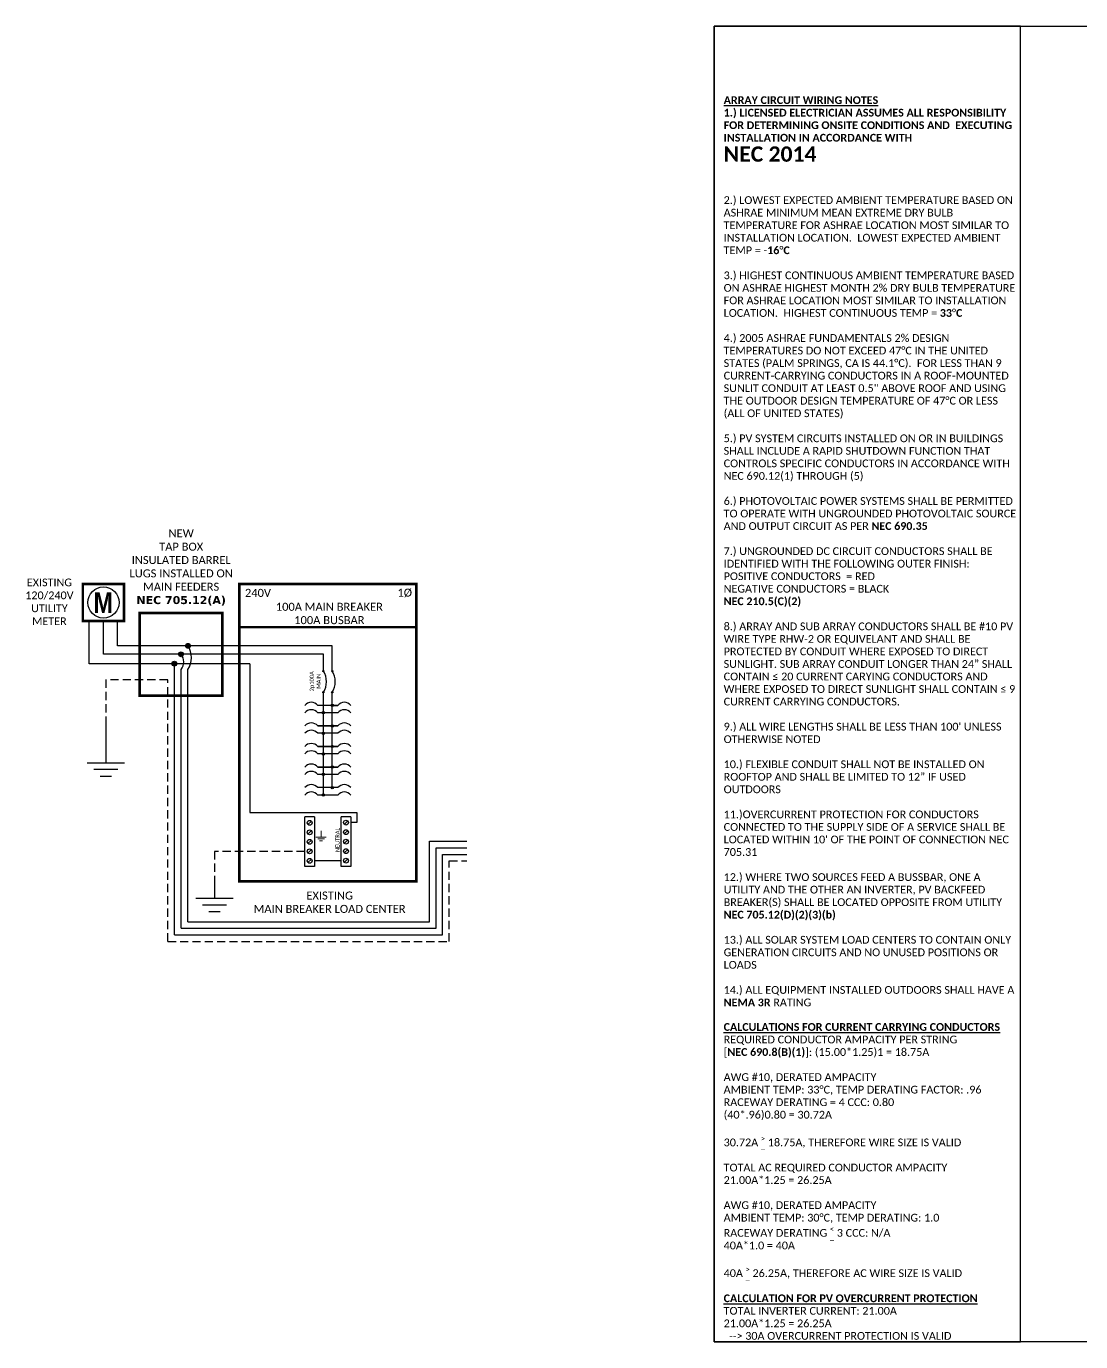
# Model space of a CAD drawing. Header units: feet. Extents: x -13431 to 10560, y 10829 to 29871.
# Drawn here: x 5816 to 6298, y 16895 to 17496 of the extents above; entities that cross this region are included whole.
import ezdxf

# ---------------------------------------------------------------- set-up
doc = ezdxf.new("R2010")
doc.units = ezdxf.units.FT
doc.header["$MEASUREMENT"] = 0
doc.linetypes.add('HIDDEN', pattern=[0.375, 0.25, -0.125])
doc.layers.add('LOCKED (NO PRINT)', color=7, linetype='Continuous', plot=False)
for name, color, linetype in [('LOCKED (PRINT)', 7, 'Continuous'), ('ONE LINE BLOCKS', 7, 'Continuous'), ('TEXT', 7, 'Continuous'), ('Z - TITLEBLOCK TXT', 7, 'Continuous')]:
    doc.layers.add(name, color=color, linetype=linetype)
doc.styles.add('ONE LINE TXT', font='techb___.ttf')
doc.styles.get("Standard").update_dxf_attribs({"font": 'CALIBRI.TTF'})

# ---------------------------------------------------------------- blocks, each defined once
blk = doc.blocks.new('*U229')
at = {"layer": 'LOCKED (PRINT)', "color": 1, "insert": (4.33, 153.23), "char_height": 3.5433, "width": 133.5006, "attachment_point": 7, "line_spacing_factor": 0.97}
blk.add_mtext('{\\fCalibri|b1|i0|c0|p34;\\LARRAY CIRCUIT WIRING NOTES\\l\\P1.) LICENSED ELECTRICIAN ASSUMES ALL RESPONSIBILITY FOR DETERMINING ONSITE CONDITIONS AND  EXECUTING INSTALLATION IN ACCORDANCE WITH\\P\\H1.9756x;NEC 2014\\fCalibri|b0|i0|c0|p34;\\H0.50618x;\\P\\H0.99999x;\\P\\P2.) LOWEST EXPECTED AMBIENT TEMPERATURE BASED ON ASHRAE MINIMUM MEAN EXTREME DRY BULB TEMPERATURE FOR ASHRAE LOCATION MOST SIMILAR TO INSTALLATION LOCATION.  LOWEST EXPECTED AMBIENT TEMP = -\\fCalibri|b1|i0|c0|p34;16\\fCalibri|b0|i0|c0|p34;°\\fCalibri|b1|i0|c0|p34;C\\P\\fCalibri|b0|i0|c0|p34;\\P}3.) HIGHEST CONTINUOUS AMBIENT TEMPERATURE BASED ON ASHRAE HIGHEST MONTH 2% DRY BULB TEMPERATURE FOR ASHRAE LOCATION MOST SIMILAR TO INSTALLATION LOCATION.  HIGHEST CONTINUOUS TEMP = {\\fCalibri|b1|i0|c0|p34;33}°{\\fCalibri|b1|i0|c0|p34;C}\\P\\P4.) 2005 ASHRAE FUNDAMENTALS 2% DESIGN TEMPERATURES DO NOT EXCEED 47°C IN THE UNITED STATES (PALM SPRINGS, CA IS 44.1°C).  FOR LESS THAN 9 CURRENT-CARRYING CONDUCTORS IN A ROOF-MOUNTED SUNLIT CONDUIT AT LEAST 0.5" ABOVE ROOF AND USING THE OUTDOOR DESIGN TEMPERATURE OF 47°C OR LESS (ALL OF UNITED STATES)\\P\\P5.) PV SYSTEM CIRCUITS INSTALLED ON OR IN BUILDINGS SHALL INCLUDE A RAPID SHUTDOWN FUNCTION THAT CONTROLS SPECIFIC CONDUCTORS IN ACCORDANCE WITH NEC 690.12(1) THROUGH (5)\\P\\P6.) PHOTOVOLTAIC POWER SYSTEMS SHALL BE PERMITTED TO OPERATE WITH UNGROUNDED PHOTOVOLTAIC SOURCE AND OUTPUT CIRCUIT AS PER {\\fCalibri|b1|i0|c0|p34;NEC 690.35\\P\\P}7.) UNGROUNDED DC CIRCUIT CONDUCTORS SHALL BE IDENTIFIED WITH THE FOLLOWING OUTER FINISH: POSITIVE CONDUCTORS  = RED\\PNEGATIVE CONDUCTORS = BLACK\\P{\\fCalibri|b1|i0|c0|p34;NEC 210.5(C)(2) \\P}\\P8.) ARRAY AND SUB ARRAY CONDUCTORS SHALL BE #10 PV WIRE TYPE RHW-2 OR EQUIVELANT AND SHALL BE PROTECTED BY CONDUIT WHERE EXPOSED TO DIRECT SUNLIGHT. SUB ARRAY CONDUIT LONGER THAN 24” SHALL CONTAIN ≤ 20 CURRENT CARYING CONDUCTORS AND WHERE EXPOSED TO DIRECT SUNLIGHT SHALL CONTAIN ≤ 9 CURRENT CARRYING CONDUCTORS.\\P\\P9.) ALL WIRE LENGTHS SHALL BE LESS THAN 100\' UNLESS OTHERWISE NOTED  \\P\\P10.) FLEXIBLE CONDUIT SHALL NOT BE INSTALLED ON ROOFTOP AND SHALL BE LIMITED TO 12” IF USED OUTDOORS \\P\\P11.)OVERCURRENT PROTECTION FOR CONDUCTORS CONNECTED TO THE SUPPLY SIDE OF A SERVICE SHALL BE LOCATED WITHIN 10\' OF THE POINT OF CONNECTION NEC 705.31\\P\\P12.) WHERE TWO SOURCES FEED A BUSSBAR, ONE A UTILITY AND THE OTHER AN INVERTER, PV BACKFEED BREAKER(S) SHALL BE LOCATED OPPOSITE FROM UTILITY\\P{\\fCalibri|b1|i0|c0|p34;NEC 705.12(D)(2)(3)(b)} \\P\\P13.) ALL SOLAR SYSTEM LOAD CENTERS TO CONTAIN ONLY GENERATION CIRCUITS AND NO UNUSED POSITIONS OR LOADS\\P\\P14.) ALL EQUIPMENT INSTALLED OUTDOORS SHALL HAVE A {\\fCalibri|b1|i0|c0|p34;NEMA 3R} RATING', dxfattribs=at)
blk = doc.blocks.new('TAP BOX')
at = {"linetype": 'Continuous'}
h = blk.add_hatch(color=1, dxfattribs=at)
h.dxf.hatch_style = 1
edge = h.paths.add_edge_path()
edge.add_arc((-65.49, 86.76), 0.291, 0, 360)
h = blk.add_hatch(color=1, dxfattribs=at)
h.dxf.hatch_style = 1
edge = h.paths.add_edge_path()
edge.add_arc((-61.46, 86.76), 0.291, 0, 360)
h = blk.add_hatch(color=1, dxfattribs=at)
h.dxf.hatch_style = 1
edge = h.paths.add_edge_path()
edge.add_arc((-65.49, 77.12), 0.291, 0, 360)
h = blk.add_hatch(color=1, dxfattribs=at)
h.dxf.hatch_style = 1
edge = h.paths.add_edge_path()
edge.add_arc((-61.46, 77.12), 0.291, 0, 360)
h = blk.add_hatch(color=1, dxfattribs=at)
h.dxf.hatch_style = 1
edge = h.paths.add_edge_path()
edge.add_arc((-65.49, 67.74), 0.528, 0, 360)
h = blk.add_hatch(color=1, dxfattribs=at)
h.dxf.hatch_style = 1
edge = h.paths.add_edge_path()
edge.add_arc((-61.46, 71.12), 0.528, 0, 360)
h = blk.add_hatch(color=1, dxfattribs=at)
h.dxf.hatch_style = 1
edge = h.paths.add_edge_path()
edge.add_arc((-61.46, 61.72), 0.528, 0, 360)
h = blk.add_hatch(color=1, dxfattribs=at)
h.dxf.hatch_style = 1
edge = h.paths.add_edge_path()
edge.add_arc((-65.49, 58.34), 0.528, 0, 360)
h = blk.add_hatch(color=1, dxfattribs=at)
h.dxf.hatch_style = 1
edge = h.paths.add_edge_path()
edge.add_arc((-65.49, 48.94), 0.528, 0, 360)
h = blk.add_hatch(color=1, dxfattribs=at)
h.dxf.hatch_style = 1
edge = h.paths.add_edge_path()
edge.add_arc((-61.46, 52.32), 0.528, 0, 360)
h = blk.add_hatch(color=1, dxfattribs=at)
h.dxf.hatch_style = 1
edge = h.paths.add_edge_path()
edge.add_arc((-61.46, 42.91), 0.528, 0, 360)
h = blk.add_hatch(color=1, dxfattribs=at)
h.dxf.hatch_style = 1
edge = h.paths.add_edge_path()
edge.add_arc((-65.49, 39.54), 0.528, 0, 360)
h = blk.add_hatch(color=1, dxfattribs=at)
h.dxf.hatch_style = 1
edge = h.paths.add_edge_path()
edge.add_arc((-65.49, 30.13), 0.528, 0, 360)
h = blk.add_hatch(color=1, dxfattribs=at)
h.dxf.hatch_style = 1
edge = h.paths.add_edge_path()
edge.add_arc((-61.46, 33.51), 0.528, 0, 360)
at = {"layer": 'ONE LINE BLOCKS', "linetype": 'Continuous'}
h = blk.add_hatch(color=254, dxfattribs=at)
h.dxf.hatch_style = 1
edge = h.paths.add_edge_path()
edge.add_arc((-127.39, 98.3), 1.11, 0, 360)
h = blk.add_hatch(color=254, dxfattribs=at)
h.dxf.hatch_style = 1
edge = h.paths.add_edge_path()
edge.add_arc((-133.61, 90.16), 1.11, 0, 360)
h = blk.add_hatch(color=254, dxfattribs=at)
h.dxf.hatch_style = 1
edge = h.paths.add_edge_path()
edge.add_arc((-130.57, 94.47), 1.11, 0, 360)
at = {"color": 155, "true_color": 0x647190}
blk.add_line((-103.93, 126.55), (-23.01, 126.55), dxfattribs=at)
at = {"color": 253, "linetype": 'Continuous'}
for p, q in [((-172.51, 90.16), (-172.51, 109.66)), ((-99.05, 90.16), (-172.51, 90.16)), ((-133.61, -33.77), (-133.61, 90.16)), ((-99.05, 90.16), (-99.05, 22.12)), ((-99.05, 22.12), (-50.26, 22.12)), ((-50.26, 22.12), (-50.26, 17.53)), ((-50.26, 17.53), (-52.9, 17.53))]:
    blk.add_line(p, q, dxfattribs=at)
at = {"color": 10, "linetype": 'Continuous'}
for p, q in [((-166.03, 94.47), (-166.03, 109.66)), ((-65.49, 94.47), (-166.03, 94.47)), ((-65.49, 87.05), (-65.49, 94.47)), ((-130.57, -30.77), (-130.57, 87.53)), ((-65.49, 30.13), (-65.49, 76.83)), ((-58.89, 67.74), (-68.05, 67.74)), ((-58.89, 58.34), (-68.05, 58.34)), ((-58.89, 48.94), (-68.05, 48.94)), ((-58.89, 39.54), (-68.05, 39.54)), ((-58.89, 30.13), (-68.05, 30.13))]:
    blk.add_line(p, q, dxfattribs=at)
at = {"color": 7, "linetype": 'Continuous'}
for p, q in [((-159.53, 98.3), (-159.53, 109.66)), ((-61.46, 98.3), (-159.53, 98.3)), ((-61.46, 87.05), (-61.46, 98.3)), ((-127.39, -27.77), (-127.39, 87.56)), ((-61.46, 61.72), (-61.46, 76.83)), ((-58.89, 71.12), (-68.05, 71.12)), ((-61.46, 71.12), (-58.89, 71.12)), ((-68.05, 61.72), (-58.89, 61.72)), ((-58.89, 61.72), (-68.05, 61.72)), ((-61.46, 52.32), (-61.46, 61.72)), ((-68.05, 52.32), (-58.89, 52.32)), ((-58.89, 52.32), (-68.05, 52.32)), ((-61.46, 42.91), (-61.46, 52.32)), ((-68.05, 42.91), (-58.89, 42.91)), ((-58.89, 42.91), (-68.05, 42.91)), ((-61.46, 33.51), (-61.46, 42.91)), ((-58.89, 33.51), (-68.05, 33.51))]:
    blk.add_line(p, q, dxfattribs=at)
at = {"lineweight": 50}
blk.add_line((-103.93, 106.91), (-23.01, 106.91), dxfattribs=at)
at = {"color": 92, "linetype": 'HIDDEN', "ltscale": 15}
for p, q in [((-136.61, -36.77), (-136.61, 82.73)), ((-74.04, 4.4), (-115.26, 4.4)), ((-115.26, 4.4), (-115.26, -7.25)), ((-8, -36.77), (-8, 0)), ((-8, 0), (0, 0)), ((-136.61, -36.77), (-8, -36.77))]:
    blk.add_line(p, q, dxfattribs=at)
at = {"color": 92, "ltscale": 15}
for p, q in [((-164.93, 64.83), (-164.93, 44.87)), ((-115.26, -7.25), (-115.26, -16.99))]:
    blk.add_line(p, q, dxfattribs=at)
at = {"color": 1, "linetype": 'Continuous'}
for p, q in [((-74.04, -2.55), (-74.04, 20.19)), ((-69.5, 20.19), (-74.04, 20.19)), ((-69.5, 20.19), (-69.5, -2.55)), ((-57.44, -2.47), (-57.44, 20.12)), ((-52.9, 20.12), (-57.44, 20.12)), ((-52.9, 20.12), (-52.9, -2.47)), ((-69.5, -2.55), (-74.04, -2.55)), ((-52.9, -2.47), (-57.44, -2.47))]:
    blk.add_line(p, q, dxfattribs=at)
at = {"color": 4, "linetype": 'Continuous'}
for p, q in [((-70.99, 18.24), (-72.56, 16.67)), ((-54.38, 18.31), (-55.96, 16.74)), ((-70.99, 13.89), (-72.56, 12.32)), ((-54.38, 13.96), (-55.96, 12.39)), ((-70.99, 9.54), (-72.56, 7.97)), ((-54.38, 9.61), (-55.96, 8.04)), ((-70.99, 5.19), (-72.56, 3.62)), ((-70.99, 0.84), (-72.56, -0.73)), ((-54.38, 5.26), (-55.96, 3.69)), ((-54.38, 0.91), (-55.96, -0.66))]:
    blk.add_line(p, q, dxfattribs=at)
at = {"color": 7}
for p, q in [((-17, -27.77), (-17, 9)), ((-17, 9), (0, 9)), ((-127.39, -27.77), (-17, -27.77))]:
    blk.add_line(p, q, dxfattribs=at)
at = {"color": 92, "linetype": 'Continuous', "ltscale": 15}
blk.add_line((-57.44, 0.05), (-69.5, 0.05), dxfattribs=at)
at = {"color": 10}
for p, q in [((-14, -30.77), (-14, 6)), ((-14, 6), (0, 6)), ((-130.57, -30.77), (-14, -30.77))]:
    blk.add_line(p, q, dxfattribs=at)
at = {"color": 253}
for p, q in [((-11, -33.77), (-11, 3)), ((-11, 3), (0, 3)), ((-133.61, -33.77), (-11, -33.77))]:
    blk.add_line(p, q, dxfattribs=at)
at = {"lineweight": 50, "const_width": 1.19}
for points in [[(-175.45, 109.66), (-175.45, 126.55), (-156.6, 126.55), (-156.6, 109.66)], [(-103.93, -9.34), (-103.93, 126.55), (-23.01, 126.55), (-23.01, -9.34)]]:
    blk.add_lwpolyline(points, close=True, dxfattribs=at)
at = {"color": 92, "linetype": 'HIDDEN', "ltscale": 15, "flags": 128}
blk.add_lwpolyline([(-136.61, 82.73), (-164.93, 82.73), (-164.93, 64.83)], dxfattribs=at)
at = {"color": 92, "linetype": 'Continuous', "ltscale": 4, "flags": 128}
for points in [[(-173.41, 44.87), (-156.45, 44.87)], [(-159.39, 41.73), (-170.47, 41.73)], [(-162.33, 38.59), (-167.53, 38.59)], [(-123.74, -16.99), (-106.78, -16.99)], [(-109.72, -20.13), (-120.8, -20.13)], [(-112.66, -23.27), (-117.86, -23.27)]]:
    blk.add_lwpolyline(points, dxfattribs=at)
at = {"color": 92, "linetype": 'Continuous', "lineweight": 5, "ltscale": 0.05, "flags": 128}
for points in [[(-66.55, 13.77), (-66.55, 10.93)], [(-68.89, 10.93), (-64.21, 10.93)], [(-65.02, 10.06), (-68.08, 10.06)], [(-65.83, 9.19), (-67.27, 9.19)]]:
    blk.add_lwpolyline(points, dxfattribs=at)
at = {"linetype": 'Continuous'}
blk.add_circle((-166.03, 118.11), 7.15, dxfattribs=at)
at = {"color": 1, "linetype": 'Continuous'}
for centre, radius in [((-65.49, 86.76), 0.291), ((-61.46, 86.76), 0.291), ((-65.49, 77.12), 0.291), ((-61.46, 77.12), 0.291), ((-65.49, 67.74), 0.528), ((-61.46, 71.12), 0.528), ((-61.46, 61.72), 0.528), ((-65.49, 58.34), 0.528), ((-65.49, 48.94), 0.528), ((-61.46, 52.32), 0.528), ((-61.46, 42.91), 0.528), ((-65.49, 39.54), 0.528), ((-65.49, 30.13), 0.528), ((-61.46, 33.51), 0.528)]:
    blk.add_circle(centre, radius, dxfattribs=at)
at = {"color": 4, "linetype": 'Continuous'}
for centre in [(-71.77, 17.45), (-55.17, 17.53), (-71.77, 13.1), (-55.17, 13.17), (-71.77, 8.75), (-55.17, 8.82), (-71.77, 4.4), (-71.77, 0.05), (-55.17, 4.47), (-55.17, 0.12)]:
    blk.add_circle(centre, 1.11, dxfattribs=at)
at = {"color": 7, "linetype": 'Continuous'}
blk.add_arc((-135.42, 92.93), 9.66, 325.94176, 33.76968, dxfattribs=at)
at = {"color": 10, "linetype": 'Continuous'}
blk.add_arc((-134.94, 91), 5.58, 321.51912, 38.48088, dxfattribs=at)
at = {"color": 1, "linetype": 'Continuous'}
for centre, radius, start, end in [((-73.15, 81.94), 9.06, 327.87082, 32.12918), ((-69.13, 81.94), 9.06, 327.87082, 32.12918), ((-71.05, 68.58), 3.93, 40.3392, 139.6608), ((-55.9, 68.58), 3.93, 40.3392, 139.6608), ((-71.05, 65.2), 3.93, 40.3392, 139.6608), ((-55.9, 65.2), 3.93, 40.3392, 139.6608), ((-71.05, 59.17), 3.93, 40.3392, 139.6608), ((-55.9, 59.17), 3.93, 40.3392, 139.6608), ((-71.05, 55.8), 3.93, 40.3392, 139.6608), ((-55.9, 55.8), 3.93, 40.3392, 139.6608), ((-71.05, 49.77), 3.93, 40.3392, 139.6608), ((-71.05, 46.39), 3.93, 40.3392, 139.6608), ((-55.9, 49.77), 3.93, 40.3392, 139.6608), ((-55.9, 46.39), 3.93, 40.3392, 139.6608), ((-71.05, 40.37), 3.93, 40.3392, 139.6608), ((-55.9, 40.37), 3.93, 40.3392, 139.6608), ((-71.05, 36.99), 3.93, 40.3392, 139.6608), ((-55.9, 36.99), 3.93, 40.3392, 139.6608), ((-71.05, 30.97), 3.93, 40.3392, 139.6608), ((-71.05, 27.59), 3.93, 40.3392, 139.6608), ((-55.9, 30.97), 3.93, 40.3392, 139.6608), ((-55.9, 27.59), 3.93, 40.3392, 139.6608)]:
    blk.add_arc(centre, radius, start, end, dxfattribs=at)
at = {"layer": 'ONE LINE BLOCKS', "lineweight": 50, "const_width": 1.19}
blk.add_lwpolyline([(-111.67, 75.58), (-149.46, 75.58), (-149.46, 113.36), (-111.67, 113.36)], close=True, dxfattribs=at)
at = {"layer": 'Z - TITLEBLOCK TXT', "color": 7, "linetype": 'Continuous'}
for centre in [(-127.39, 98.3), (-133.61, 90.16), (-130.57, 94.47)]:
    blk.add_circle(centre, 1.11, dxfattribs=at)
at = {"color": 253, "linetype": 'Continuous', "style": 'ONE LINE TXT'}
blk.add_text('M', height=9.38, dxfattribs=at).set_placement((-170.59, 113.39))
at = {"color": 4, "linetype": 'Continuous'}
blk.add_text('NEUTRAL', height=1.874, rotation=90, dxfattribs=at).set_placement((-58.1, 4.04))
at = {"color": 1, "attachment_point": 5}
for s, width, gutter_width, heights, insert, char_height in [('EXISTING\\P120/240V UTILITY METER', 0.0523, 7.17, [0], (-190.73, 118.44), 3.5433), ('240V', 0.1481, 0.75, [0], (-95.4, 122.5), 3.658), ('1Ø', 0.1481, 0.75, [0], (-28.33, 122.5), 3.658), ('100A MAIN BREAKER\\P100A BUSBAR', 72.4998, 0.75, [0], (-62.77, 113.1), 3.6576), ('EXISTING\\PMAIN BREAKER LOAD CENTER', 98.9176, 7.17, [106.42], (-62.65, -18.87), 3.6576)]:
    blk.add_mtext_dynamic_manual_height_columns(s, width=width, gutter_width=gutter_width, heights=heights, dxfattribs=dict(at, insert=insert, char_height=char_height))
at = {"color": 4, "linetype": 'Continuous', "insert": (-69.26, 82.11), "char_height": 1.874, "attachment_point": 5, "rotation": 90}
blk.add_mtext_dynamic_manual_height_columns('2p100A\\PMAIN', width=0.1481, gutter_width=0.75, heights=[0], dxfattribs=at)
at = {"layer": 'TEXT', "color": 1, "insert": (-130.5, 134.15), "char_height": 3.6576, "attachment_point": 5}
blk.add_mtext_dynamic_manual_height_columns('NEW\\PTAP BOX\\PINSULATED BARREL LUGS INSTALLED ON MAIN FEEDERS\\P{\\fVerdana|b1|i0|c0|p34;NEC 705.12(A)} ', width=52.6351, gutter_width=7.17, heights=[0], dxfattribs=at)
blk = doc.blocks.new('*U255')
at = {"color": 3}
blk.add_blockref('TAP BOX', (0, 0), dxfattribs=at)

msp = doc.modelspace()

# ---------------------------------------------------------------- linework, layer by layer
at = {"layer": 'LOCKED (NO PRINT)'}
for points in [[(6130.22, 17495.79), (6952.07, 17495.79), (6952.07, 16894.63), (6130.22, 16894.63)], [(6270.18, 17495.79), (6130.22, 17495.79), (6130.22, 16894.63), (6270.18, 16894.63)]]:
    msp.add_lwpolyline(points, close=True, dxfattribs=at)

# ---------------------------------------------------------------- block references
at = {"color": 3}
msp.add_blockref('*U229', (6130.22, 16894.63), dxfattribs=at)
at = {"color": 7}
msp.add_blockref('*U255', (6017.09, 17114.33), dxfattribs=at)

# ---------------------------------------------------------------- texts
at = {"layer": 'LOCKED (PRINT)', "color": 1, "insert": (6134.54, 17040.24), "char_height": 3.5433, "attachment_point": 1, "line_spacing_factor": 0.97}
msp.add_mtext_dynamic_manual_height_columns('\\A1;{\\fCalibri|b1|i0|c0|p34;\\LCALCULATIONS FOR CURRENT CARRYING CONDUCTORS\\P}REQUIRED CONDUCTOR AMPACITY PER STRING\\P[{\\fCalibri|b1|i0|c0|p34;NEC 690.8(B)(1)}]: (15.00*1.25)1 = 18.75A\\P\\PAWG #10, DERATED AMPACITY\\PAMBIENT TEMP: 33°C, TEMP DERATING FACTOR: .96\\PRACEWAY DERATING = 4 CCC: 0.80\\P(40*.96)0.80 = 30.72A\\P\\P30.72A {\\H0.7x;\\S>^ _;\\H1.4286x; 18.75A, THEREFORE WIRE SIZE IS VALID\\P\\PTOTAL AC REQUIRED CONDUCTOR AMPACITY\\P21.00A*1.25 = 26.25A\\P\\fCalibri|b1|i0|c0|p34;\\P\\fCalibri|b0|i0|c0|p34;AWG #10, DERATED AMPACITY\\PAMBIENT TEMP: 30°C, TEMP DERATING: 1.0\\PRACEWAY DERATING \\H0.7x;\\S<^ _;\\H1.4286x; 3 CCC: N/A\\P40A*1.0 = 40A\\P\\fCalibri|b1|i0|c0|p34;\\P\\fCalibri|b0|i0|c0|p34;40A\\fCalibri|b1|i0|c0|p34; \\fCalibri|b0|i0|c0|p34;\\H0.7x;\\S>^ _;\\fCalibri|b1|i0|c0|p34;\\H1.4286x; \\fCalibri|b0|i0|c0|p34;26.25A\\H0.99998x;, THEREFORE AC WIRE SIZE IS VALID\\P\\H0.99996x;\\P\\fCalibri|b1|i0|c0|p34;\\LCALCULATION FOR PV OVERCURRENT PROTECTION\\P\\fCalibri|b0|i0|c0|p34;\\lTOTAL INVERTER CURRENT: 21.00A\\fCalibri|b1|i0|c0|p34;\\P\\fCalibri|b0|i0|c0|p34;21.00A*1.25 = 26.25A\\fCalibri|b1|i0|c0|p34;\\P\\fCalibri|b0|i0|c0|p34;  --> 30A OVERCURRENT PROTECTION IS VALID}', width=185.2761, gutter_width=7.17, heights=[0], dxfattribs=at)

doc.saveas('drawing.dxf')
